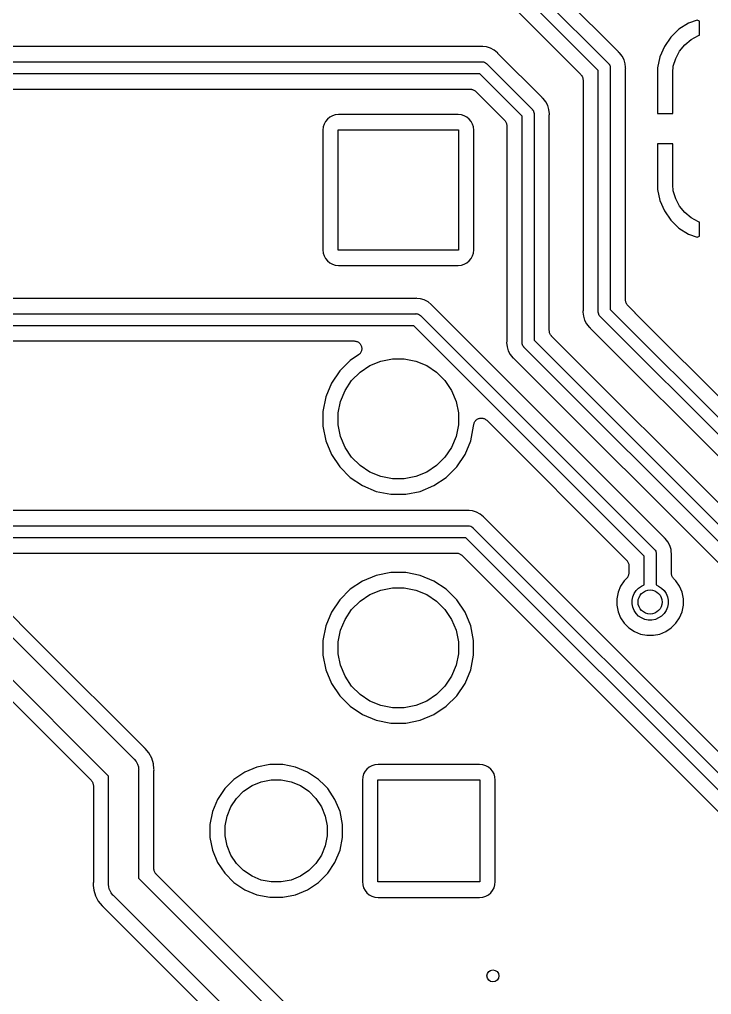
# Model space of a CAD drawing. Extents: x 49 to 143, y -158 to -38.
# Drawn here: x 118.92 to 130.44, y -69.65 to -53.42 of the extents above; entities that cross this region are included whole.
import ezdxf

# ---------------------------------------------------------------- set-up
doc = ezdxf.new("R2010")
doc.units = 0
doc.layers.add('BLACK', color=7, linetype='CONTINUOUS')

msp = doc.modelspace()

# ---------------------------------------------------------------- linework, layer by layer
at = {"layer": 'BLACK', "linetype": 'CONTINUOUS'}
for p, q in [((124.153, -49.5898), (128.718, -54.1548)), ((128.551, -54.2704), (124.038, -49.757)), ((123.97, -50.0482), (128.26, -54.3384)), ((128.885, -53.962), (125.988, -51.065)), ((130.05, -53.4855), (129.894, -53.586)), ((130.194, -53.4348), (130.05, -53.4855)), ((130.235, -53.4502), (130.194, -53.4348)), ((130.235, -53.6856), (130.235, -53.4502)), ((129.894, -53.586), (129.758, -53.7166)), ((130.098, -53.7552), (130.22, -53.6902)), ((130.22, -53.6902), (130.235, -53.6856)), ((126.595, -53.875), (115.896, -53.875)), ((126.601, -53.8745), (126.595, -53.875)), ((126.606, -53.8745), (126.601, -53.8745)), ((126.608, -53.8744), (126.606, -53.8745)), ((126.619, -53.8733), (126.608, -53.8744)), ((126.63, -53.8744), (126.619, -53.8733)), ((126.688, -53.8801), (126.63, -53.8744)), ((126.63, -53.8744), (126.63, -53.8744)), ((129.65, -53.8712), (129.575, -54.0439)), ((129.758, -53.7166), (129.65, -53.8712)), ((129.904, -53.9492), (129.992, -53.8426)), ((129.992, -53.8426), (130.098, -53.7552)), ((126.755, -53.9004), (126.688, -53.8801)), ((126.817, -53.9332), (126.755, -53.9004)), ((126.871, -53.9775), (126.817, -53.9332)), ((126.878, -53.9862), (126.871, -53.9775)), ((126.881, -53.9899), (126.878, -53.9862)), ((126.885, -53.9941), (126.881, -53.9899)), ((126.886, -53.9954), (126.885, -53.9941)), ((127.615, -54.724), (126.886, -53.9954)), ((128.889, -53.9654), (128.885, -53.962)), ((128.892, -53.9692), (128.889, -53.9654)), ((128.894, -53.9703), (128.892, -53.9692)), ((128.903, -53.9775), (128.894, -53.9703)), ((128.947, -54.0314), (128.903, -53.9775)), ((128.98, -54.0929), (128.947, -54.0314)), ((129.839, -54.0708), (129.904, -53.9492)), ((115.738, -54.129), (126.614, -54.129)), ((126.614, -54.129), (126.619, -54.1285)), ((126.619, -54.1285), (126.624, -54.129)), ((126.624, -54.129), (126.624, -54.129)), ((126.624, -54.129), (126.639, -54.1304)), ((126.639, -54.1304), (126.657, -54.1362)), ((126.657, -54.1362), (126.675, -54.1455)), ((126.675, -54.1455), (126.69, -54.1579)), ((126.69, -54.1579), (126.693, -54.1618)), ((126.693, -54.1618), (127.448, -54.9168)), ((128.718, -54.1548), (128.722, -54.1579)), ((128.722, -54.1579), (128.725, -54.1618)), ((128.725, -54.1618), (128.725, -54.1618)), ((128.725, -54.1618), (128.727, -54.1645)), ((128.727, -54.1645), (128.735, -54.1732)), ((128.735, -54.1732), (128.744, -54.1905)), ((128.744, -54.1905), (128.747, -54.1996)), ((128.747, -54.1996), (128.75, -54.2094)), ((129, -54.1596), (128.98, -54.0929)), ((129.006, -54.2177), (129, -54.1596)), ((129.575, -54.0439), (129.535, -54.2267)), ((129.799, -54.2028), (129.839, -54.0708)), ((126.578, -54.329), (115.702, -54.329)), ((127.281, -55.0324), (126.578, -54.329)), ((128.26, -54.3384), (128.26, -54.3387)), ((128.26, -54.3387), (128.26, -54.3387)), ((128.26, -54.3387), (128.26, -54.3388)), ((128.26, -54.3388), (128.261, -54.3397)), ((128.261, -54.3397), (128.268, -54.3489)), ((128.268, -54.3489), (128.276, -54.358)), ((128.276, -54.358), (128.276, -54.3585)), ((128.276, -54.3585), (128.277, -54.3591)), ((128.277, -54.3591), (128.282, -54.3695)), ((128.551, -58.2881), (128.551, -54.2704)), ((128.75, -54.2094), (128.75, -54.2094)), ((128.75, -54.2094), (128.751, -54.2241)), ((128.751, -54.2241), (128.751, -54.2241)), ((128.751, -54.2241), (128.751, -54.229)), ((128.751, -54.229), (128.751, -54.2339)), ((128.751, -54.2339), (128.751, -58.2516)), ((129.005, -54.2508), (129.006, -54.2455)), ((129.005, -54.2526), (129.005, -54.2508)), ((129.005, -58.0938), (129.005, -54.2526)), ((129.006, -54.2178), (129.006, -54.2177)), ((129.006, -54.2254), (129.006, -54.2178)), ((129.007, -54.229), (129.006, -54.2254)), ((129.006, -54.2254), (129.006, -54.2254)), ((129.006, -54.2402), (129.007, -54.229)), ((129.006, -54.2455), (129.006, -54.2402)), ((129.535, -54.2267), (129.535, -54.986)), ((129.789, -54.3056), (129.799, -54.2028)), ((129.789, -54.986), (129.789, -54.3056)), ((128.282, -54.3695), (128.287, -54.3798)), ((128.287, -54.3798), (128.288, -54.3805)), ((128.288, -54.3805), (128.288, -54.3811)), ((128.288, -54.3811), (128.291, -54.3924)), ((128.291, -54.3924), (128.295, -54.4036)), ((128.295, -54.4036), (128.295, -54.4042)), ((128.295, -54.4042), (128.295, -54.4049)), ((128.295, -54.4049), (128.296, -54.4166)), ((128.296, -54.4166), (128.297, -54.4282)), ((128.297, -54.4282), (128.297, -58.2694)), ((115.721, -54.583), (126.42, -54.583)), ((126.42, -54.583), (126.42, -54.583)), ((126.42, -54.583), (126.42, -54.583)), ((126.42, -54.583), (126.42, -54.583)), ((126.42, -54.583), (126.422, -54.583)), ((126.422, -54.583), (126.433, -54.5843)), ((126.433, -54.5843), (126.445, -54.5855)), ((126.445, -54.5855), (126.446, -54.5857)), ((126.446, -54.5857), (126.446, -54.5858)), ((126.446, -54.5858), (126.457, -54.5893)), ((126.457, -54.5893), (126.469, -54.5928)), ((126.469, -54.5928), (126.469, -54.5931)), ((126.469, -54.5931), (126.47, -54.5933)), ((126.47, -54.5933), (126.48, -54.5989)), ((126.48, -54.5989), (126.49, -54.6045)), ((126.49, -54.6045), (126.491, -54.6049)), ((126.491, -54.6049), (126.492, -54.6052)), ((126.492, -54.6052), (126.501, -54.6128)), ((126.501, -54.6128), (126.51, -54.6202)), ((126.51, -54.6202), (126.99, -55.1004)), ((127.619, -54.7274), (127.615, -54.724)), ((127.622, -54.7312), (127.619, -54.7274)), ((127.624, -54.7323), (127.622, -54.7312)), ((127.633, -54.7395), (127.624, -54.7323)), ((127.677, -54.7934), (127.633, -54.7395)), ((127.71, -54.8549), (127.677, -54.7934)), ((124.172, -55.0107), (124.124, -55.0252)), ((124.228, -55.0052), (124.172, -55.0107)), ((126.216, -55.0052), (124.228, -55.0052)), ((126.272, -55.0107), (126.216, -55.0052)), ((126.32, -55.0252), (126.272, -55.0107)), ((127.448, -54.9168), (127.452, -54.9199)), ((127.452, -54.9199), (127.465, -54.9352)), ((127.465, -54.9352), (127.472, -54.9492)), ((127.472, -54.9492), (127.474, -54.9525)), ((127.474, -54.9525), (127.479, -54.9711)), ((127.479, -54.9711), (127.48, -54.9714)), ((127.48, -54.9714), (127.481, -54.9861)), ((127.481, -54.9861), (127.481, -54.9861)), ((127.481, -54.9861), (127.481, -54.991)), ((127.481, -54.991), (127.481, -54.9959)), ((127.481, -54.9959), (127.481, -58.7596)), ((127.73, -54.9216), (127.71, -54.8549)), ((127.737, -54.991), (127.73, -54.9216)), ((127.735, -55.0129), (127.736, -55.0075)), ((127.735, -55.0146), (127.735, -55.0129)), ((127.736, -55.0022), (127.737, -54.991)), ((127.736, -55.0075), (127.736, -55.0022)), ((129.535, -54.986), (129.789, -54.986)), ((123.986, -55.1633), (123.972, -55.2112)), ((124.01, -55.1192), (123.986, -55.1633)), ((124.042, -55.0805), (124.01, -55.1192)), ((124.08, -55.0488), (124.042, -55.0805)), ((124.124, -55.0252), (124.08, -55.0488)), ((126.364, -55.0488), (126.32, -55.0252)), ((126.402, -55.0805), (126.364, -55.0488)), ((126.434, -55.1192), (126.402, -55.0805)), ((126.458, -55.1633), (126.434, -55.1192)), ((126.472, -55.2112), (126.458, -55.1633)), ((126.99, -55.1004), (126.99, -55.1007)), ((126.99, -55.1007), (126.99, -55.1007)), ((126.99, -55.1007), (126.99, -55.1008)), ((126.99, -55.1008), (126.991, -55.1017)), ((126.991, -55.1017), (126.998, -55.1109)), ((126.998, -55.1109), (127.006, -55.12)), ((127.006, -55.12), (127.006, -55.1205)), ((127.006, -55.1205), (127.007, -55.1211)), ((127.007, -55.1211), (127.012, -55.1315)), ((127.012, -55.1315), (127.017, -55.1418)), ((127.017, -55.1418), (127.018, -55.1425)), ((127.018, -55.1425), (127.018, -55.1431)), ((127.018, -55.1431), (127.021, -55.1544)), ((127.021, -55.1544), (127.025, -55.1656)), ((127.025, -55.1656), (127.025, -55.1662)), ((127.025, -55.1662), (127.025, -55.1669)), ((127.025, -55.1669), (127.026, -55.1786)), ((127.281, -58.7961), (127.281, -55.0324)), ((127.735, -58.6018), (127.735, -55.0146)), ((123.972, -55.2112), (123.966, -55.2672)), ((123.966, -55.2672), (123.966, -57.2548)), ((124.222, -57.261), (124.222, -55.261)), ((124.222, -55.261), (126.222, -55.261)), ((126.222, -55.261), (126.222, -57.261)), ((126.478, -55.2672), (126.472, -55.2112)), ((126.478, -57.2548), (126.478, -55.2672)), ((127.026, -55.1786), (127.027, -55.1902)), ((127.027, -55.1902), (127.027, -58.7774)), ((129.535, -55.494), (129.535, -56.2533)), ((129.789, -55.494), (129.535, -55.494)), ((129.789, -56.1744), (129.789, -55.494)), ((129.535, -56.2533), (129.575, -56.4361)), ((129.799, -56.2772), (129.789, -56.1744)), ((129.839, -56.4092), (129.799, -56.2772)), ((129.575, -56.4361), (129.65, -56.6088)), ((129.904, -56.5308), (129.839, -56.4092)), ((129.65, -56.6088), (129.758, -56.7634)), ((129.992, -56.6374), (129.904, -56.5308)), ((129.758, -56.7634), (129.894, -56.894)), ((130.098, -56.7248), (129.992, -56.6374)), ((130.22, -56.7898), (130.098, -56.7248)), ((130.235, -56.7944), (130.22, -56.7898)), ((130.235, -57.0298), (130.235, -56.7944)), ((129.894, -56.894), (130.05, -56.9945)), ((130.05, -56.9945), (130.194, -57.0452)), ((130.194, -57.0452), (130.235, -57.0298)), ((123.966, -57.2548), (123.972, -57.3108)), ((126.222, -57.261), (124.222, -57.261)), ((126.472, -57.3108), (126.478, -57.2548)), ((123.972, -57.3108), (123.986, -57.3587)), ((123.986, -57.3587), (124.01, -57.4028)), ((124.01, -57.4028), (124.042, -57.4415)), ((124.042, -57.4415), (124.08, -57.4732)), ((126.364, -57.4732), (126.402, -57.4415)), ((126.402, -57.4415), (126.434, -57.4028)), ((126.434, -57.4028), (126.458, -57.3587)), ((126.458, -57.3587), (126.472, -57.3108)), ((124.08, -57.4732), (124.124, -57.4968)), ((124.124, -57.4968), (124.172, -57.5113)), ((124.172, -57.5113), (124.228, -57.5168)), ((124.228, -57.5168), (126.216, -57.5168)), ((126.216, -57.5168), (126.272, -57.5113)), ((126.272, -57.5113), (126.32, -57.4968)), ((126.32, -57.4968), (126.364, -57.4732)), ((125.496, -58.066), (117.293, -58.066)), ((125.501, -58.0655), (125.496, -58.066)), ((125.506, -58.0655), (125.501, -58.0655)), ((125.508, -58.0654), (125.506, -58.0655)), ((125.519, -58.0643), (125.508, -58.0654)), ((125.53, -58.0654), (125.519, -58.0643)), ((125.589, -58.0711), (125.53, -58.0654)), ((125.53, -58.0654), (125.53, -58.0654)), ((125.655, -58.0914), (125.589, -58.0711)), ((125.717, -58.1242), (125.655, -58.0914)), ((129.006, -58.1054), (129.005, -58.0938)), ((125.771, -58.1685), (125.717, -58.1242)), ((125.778, -58.1772), (125.771, -58.1685)), ((125.782, -58.1809), (125.778, -58.1772)), ((125.785, -58.1851), (125.782, -58.1809)), ((125.786, -58.1864), (125.785, -58.1851)), ((129.647, -62.0467), (125.786, -58.1864)), ((128.751, -58.2516), (136.407, -65.9078)), ((129.007, -58.1171), (129.006, -58.1054)), ((129.007, -58.1178), (129.007, -58.1171)), ((129.007, -58.1184), (129.007, -58.1178)), ((129.011, -58.1296), (129.007, -58.1184)), ((129.014, -58.1409), (129.011, -58.1296)), ((129.014, -58.1415), (129.014, -58.1409)), ((129.015, -58.1422), (129.014, -58.1415)), ((129.02, -58.1525), (129.015, -58.1422)), ((129.025, -58.1629), (129.02, -58.1525)), ((129.026, -58.1635), (129.025, -58.1629)), ((129.026, -58.164), (129.026, -58.1635)), ((129.034, -58.1731), (129.026, -58.164)), ((129.041, -58.1823), (129.034, -58.1731)), ((129.042, -58.1832), (129.041, -58.1823)), ((129.042, -58.1833), (129.042, -58.1832)), ((129.042, -58.1836), (129.042, -58.1833)), ((129.042, -58.1833), (129.042, -58.1833)), ((129.167, -58.3085), (129.042, -58.1836)), ((117.135, -58.32), (125.514, -58.32)), ((125.514, -58.32), (125.519, -58.3195)), ((125.519, -58.3195), (125.524, -58.32)), ((125.524, -58.32), (125.524, -58.32)), ((125.524, -58.32), (125.539, -58.3214)), ((125.539, -58.3214), (125.558, -58.3272)), ((125.558, -58.3272), (125.575, -58.3365)), ((125.575, -58.3365), (125.59, -58.3489)), ((125.59, -58.3489), (125.593, -58.3528)), ((125.593, -58.3528), (129.48, -62.2396)), ((128.296, -58.2818), (128.295, -58.293)), ((128.295, -58.293), (128.302, -58.3624)), ((128.297, -58.2711), (128.296, -58.2765)), ((128.296, -58.2765), (128.296, -58.2818)), ((128.297, -58.2694), (128.297, -58.2711)), ((128.302, -58.3624), (128.322, -58.4285)), ((128.551, -58.293), (128.551, -58.2881)), ((128.552, -58.3126), (128.551, -58.293)), ((128.557, -58.3276), (128.552, -58.3126)), ((128.558, -58.3315), (128.557, -58.3276)), ((128.567, -58.3488), (128.558, -58.3315)), ((128.58, -58.3641), (128.567, -58.3488)), ((128.584, -58.3672), (128.58, -58.3641)), ((136.24, -66.0234), (128.584, -58.3672)), ((129.167, -58.3086), (129.167, -58.3085)), ((136.574, -65.715), (129.167, -58.3086)), ((125.478, -58.52), (117.099, -58.52)), ((129.313, -62.3552), (125.478, -58.52)), ((128.322, -58.4285), (128.322, -58.4285)), ((128.322, -58.4285), (128.322, -58.4291)), ((128.322, -58.4291), (128.355, -58.4906)), ((128.355, -58.4906), (128.399, -58.5445)), ((128.399, -58.5445), (128.408, -58.5517)), ((128.408, -58.5517), (128.41, -58.5528)), ((128.41, -58.5528), (128.413, -58.5566)), ((128.413, -58.5566), (128.417, -58.56)), ((128.417, -58.56), (135.949, -66.0915)), ((127.736, -58.6134), (127.735, -58.6018)), ((127.737, -58.6251), (127.736, -58.6134)), ((127.737, -58.6258), (127.737, -58.6251)), ((127.737, -58.6264), (127.737, -58.6258)), ((127.741, -58.6376), (127.737, -58.6264)), ((127.744, -58.6489), (127.741, -58.6376)), ((127.744, -58.6495), (127.744, -58.6489)), ((127.745, -58.6502), (127.744, -58.6495)), ((127.75, -58.6605), (127.745, -58.6502)), ((127.755, -58.6709), (127.75, -58.6605)), ((127.756, -58.6715), (127.755, -58.6709)), ((127.756, -58.672), (127.756, -58.6715)), ((127.764, -58.6811), (127.756, -58.672)), ((127.771, -58.6903), (127.764, -58.6811)), ((127.772, -58.6912), (127.771, -58.6903)), ((127.772, -58.6913), (127.772, -58.6912)), ((127.772, -58.6916), (127.772, -58.6913)), ((127.772, -58.6913), (127.772, -58.6913)), ((134.092, -65.011), (127.772, -58.6916)), ((117.118, -58.774), (124.487, -58.774)), ((124.487, -58.774), (124.489, -58.774)), ((124.489, -58.774), (124.489, -58.774)), ((124.489, -58.774), (124.489, -58.774)), ((124.489, -58.774), (124.489, -58.774)), ((124.489, -58.774), (124.501, -58.7754)), ((124.501, -58.7754), (124.513, -58.7767)), ((124.513, -58.7767), (124.514, -58.7768)), ((124.514, -58.7768), (124.514, -58.7768)), ((124.514, -58.7768), (124.525, -58.7805)), ((124.525, -58.7805), (124.537, -58.7841)), ((124.537, -58.7841), (124.537, -58.7842)), ((124.537, -58.7842), (124.537, -58.7843)), ((124.537, -58.7843), (124.548, -58.7901)), ((124.548, -58.7901), (124.559, -58.796)), ((124.559, -58.796), (124.559, -58.7961)), ((124.559, -58.7961), (124.559, -58.7962)), ((124.559, -58.7962), (124.568, -58.804)), ((124.568, -58.804), (124.578, -58.8119)), ((124.578, -58.8119), (124.578, -58.812)), ((124.578, -58.812), (124.578, -58.8121)), ((124.578, -58.8121), (124.586, -58.8217)), ((124.586, -58.8217), (124.593, -58.8312)), ((124.593, -58.8312), (124.593, -58.8313)), ((124.593, -58.8313), (124.594, -58.8315)), ((124.594, -58.8315), (124.599, -58.8421)), ((124.599, -58.8421), (124.605, -58.8531)), ((124.605, -58.8531), (124.605, -58.8533)), ((124.605, -58.8533), (124.605, -58.8534)), ((124.605, -58.8534), (124.608, -58.8648)), ((124.608, -58.8648), (124.612, -58.8769)), ((124.612, -58.8769), (124.612, -58.877)), ((124.612, -58.877), (124.612, -58.8772)), ((124.612, -58.8772), (124.613, -58.8892)), ((124.613, -58.8892), (124.614, -58.9016)), ((124.614, -58.9019), (124.613, -58.9139)), ((124.614, -58.9016), (124.614, -58.9017)), ((124.614, -58.9017), (124.614, -58.9019)), ((127.026, -58.7898), (127.025, -58.801)), ((127.025, -58.801), (127.032, -58.8704)), ((127.027, -58.7791), (127.026, -58.7845)), ((127.026, -58.7845), (127.026, -58.7898)), ((127.027, -58.7774), (127.027, -58.7791)), ((127.032, -58.8704), (127.052, -58.9371)), ((127.281, -58.801), (127.281, -58.7961)), ((127.282, -58.8206), (127.281, -58.801)), ((127.287, -58.837), (127.282, -58.8206)), ((127.288, -58.8395), (127.287, -58.837)), ((127.297, -58.8568), (127.288, -58.8395)), ((127.31, -58.8721), (127.297, -58.8568)), ((127.314, -58.8752), (127.31, -58.8721)), ((133.758, -65.3194), (127.314, -58.8752)), ((127.481, -58.7596), (133.925, -65.2038)), ((124.558, -59.0066), (124.423, -59.097)), ((124.567, -58.9989), (124.558, -59.0066)), ((124.577, -58.9911), (124.567, -58.9989)), ((124.585, -58.9814), (124.577, -58.9909)), ((124.577, -58.9909), (124.577, -58.991)), ((124.577, -58.991), (124.577, -58.9911)), ((124.593, -58.972), (124.585, -58.9814)), ((124.598, -58.9611), (124.593, -58.9717)), ((124.593, -58.9717), (124.593, -58.9719)), ((124.593, -58.9719), (124.593, -58.972)), ((124.604, -58.9502), (124.598, -58.9611)), ((124.608, -58.9382), (124.604, -58.9499)), ((124.604, -58.9499), (124.604, -58.9501)), ((124.604, -58.9501), (124.604, -58.9502)), ((124.612, -58.9265), (124.608, -58.9382)), ((124.613, -58.9139), (124.612, -58.9262)), ((124.612, -58.9262), (124.612, -58.9264)), ((124.612, -58.9264), (124.612, -58.9265)), ((124.93, -59.1094), (125.124, -59.071)), ((125.124, -59.071), (125.32, -59.071)), ((125.32, -59.071), (125.514, -59.1094)), ((127.052, -58.9371), (127.085, -58.9986)), ((127.085, -58.9986), (127.129, -59.0525)), ((127.129, -59.0525), (127.138, -59.0597)), ((127.138, -59.0597), (127.14, -59.0608)), ((127.14, -59.0608), (127.143, -59.0646)), ((127.143, -59.0646), (127.147, -59.068)), ((127.147, -59.068), (133.467, -65.3874)), ((124.423, -59.097), (124.248, -59.2716)), ((124.585, -59.2942), (124.748, -59.1848)), ((124.748, -59.1848), (124.93, -59.1094)), ((125.514, -59.1094), (125.696, -59.1848)), ((125.696, -59.1848), (125.859, -59.2942)), ((124.248, -59.2716), (124.111, -59.477)), ((124.445, -59.4335), (124.585, -59.2942)), ((125.859, -59.2942), (125.999, -59.4335)), ((124.111, -59.477), (124.016, -59.7052)), ((124.336, -59.5973), (124.445, -59.4335)), ((125.999, -59.4335), (126.108, -59.5973)), ((124.016, -59.7052), (123.968, -59.9475)), ((124.26, -59.7793), (124.336, -59.5973)), ((126.108, -59.5973), (126.184, -59.7793)), ((124.222, -59.9725), (124.26, -59.7793)), ((126.184, -59.7793), (126.222, -59.9725)), ((123.968, -59.9475), (123.968, -60.1945)), ((124.222, -60.1695), (124.222, -59.9725)), ((126.222, -59.9725), (126.222, -60.1695)), ((123.968, -60.1945), (124.016, -60.4368)), ((124.26, -60.3627), (124.222, -60.1695)), ((126.222, -60.1695), (126.184, -60.3627)), ((126.428, -60.4368), (126.476, -60.1945)), ((126.476, -60.1822), (126.477, -60.17)), ((126.476, -60.1826), (126.476, -60.1822)), ((126.476, -60.1827), (126.476, -60.1826)), ((126.476, -60.1826), (126.476, -60.1826)), ((126.476, -60.184), (126.476, -60.1827)), ((126.476, -60.1945), (126.476, -60.184)), ((126.477, -60.17), (126.479, -60.158)), ((126.479, -60.1576), (126.482, -60.1459)), ((126.479, -60.1578), (126.479, -60.1576)), ((126.479, -60.158), (126.479, -60.1578)), ((126.482, -60.1459), (126.486, -60.1343)), ((126.486, -60.1339), (126.492, -60.1233)), ((126.486, -60.1342), (126.486, -60.1339)), ((126.486, -60.1343), (126.486, -60.1342)), ((126.492, -60.1233), (126.498, -60.1126)), ((126.498, -60.1122), (126.506, -60.103)), ((126.498, -60.1124), (126.498, -60.1122)), ((126.498, -60.1126), (126.498, -60.1124)), ((126.506, -60.103), (126.514, -60.0935)), ((126.514, -60.0932), (126.524, -60.0856)), ((126.514, -60.0934), (126.514, -60.0932)), ((126.514, -60.0935), (126.514, -60.0934)), ((126.524, -60.0856), (126.533, -60.0779)), ((126.533, -60.0777), (126.544, -60.0721)), ((126.533, -60.0778), (126.533, -60.0777)), ((126.533, -60.0779), (126.533, -60.0778)), ((126.544, -60.0721), (126.555, -60.0664)), ((126.555, -60.0662), (126.567, -60.0628)), ((126.555, -60.0663), (126.555, -60.0662)), ((126.555, -60.0664), (126.555, -60.0663)), ((126.567, -60.0628), (126.579, -60.0593)), ((126.579, -60.0592), (126.591, -60.0581)), ((126.579, -60.0593), (126.579, -60.0592)), ((126.579, -60.0593), (126.579, -60.0593)), ((126.591, -60.0581), (126.603, -60.057)), ((126.603, -60.057), (126.604, -60.057)), ((126.604, -60.057), (126.604, -60.057)), ((126.604, -60.057), (126.616, -60.0582)), ((126.616, -60.0582), (126.628, -60.0595)), ((126.628, -60.0595), (126.628, -60.0595)), ((126.628, -60.0595), (126.629, -60.0596)), ((126.629, -60.0596), (126.64, -60.0632)), ((126.64, -60.0632), (126.652, -60.0667)), ((126.652, -60.0667), (126.652, -60.0668)), ((126.652, -60.0668), (126.652, -60.0669)), ((126.652, -60.0669), (126.663, -60.0728)), ((126.663, -60.0728), (126.674, -60.0784)), ((126.674, -60.0784), (126.674, -60.0786)), ((126.674, -60.0786), (126.674, -60.0787)), ((126.674, -60.0787), (126.683, -60.0864)), ((126.683, -60.0864), (126.693, -60.0942)), ((126.693, -60.0942), (129.022, -62.4232)), ((124.336, -60.5447), (124.26, -60.3627)), ((126.184, -60.3627), (126.108, -60.5447)), ((124.016, -60.4368), (124.111, -60.665)), ((126.333, -60.665), (126.428, -60.4368)), ((124.111, -60.665), (124.248, -60.8704)), ((124.445, -60.7085), (124.336, -60.5447)), ((126.108, -60.5447), (125.999, -60.7085)), ((126.196, -60.8704), (126.333, -60.665)), ((124.585, -60.8478), (124.445, -60.7085)), ((124.748, -60.9572), (124.585, -60.8478)), ((125.859, -60.8478), (125.696, -60.9572)), ((125.999, -60.7085), (125.859, -60.8478)), ((124.248, -60.8704), (124.423, -61.045)), ((124.93, -61.0326), (124.748, -60.9572)), ((125.696, -60.9572), (125.514, -61.0326)), ((126.021, -61.045), (126.196, -60.8704)), ((124.423, -61.045), (124.628, -61.1823)), ((125.124, -61.071), (124.93, -61.0326)), ((125.32, -61.071), (125.124, -61.071)), ((125.514, -61.0326), (125.32, -61.071)), ((125.816, -61.1823), (126.021, -61.045)), ((124.628, -61.1823), (124.856, -61.2768)), ((124.856, -61.2768), (125.098, -61.325)), ((125.098, -61.325), (125.346, -61.325)), ((125.346, -61.325), (125.588, -61.2768)), ((125.588, -61.2768), (125.816, -61.1823)), ((126.365, -61.5966), (116.633, -61.5966)), ((126.371, -61.5961), (126.365, -61.5966)), ((126.376, -61.5961), (126.371, -61.5961)), ((126.378, -61.596), (126.376, -61.5961)), ((126.389, -61.5949), (126.378, -61.596)), ((126.4, -61.596), (126.389, -61.5949)), ((126.458, -61.6017), (126.4, -61.596)), ((126.4, -61.596), (126.4, -61.596)), ((126.525, -61.622), (126.458, -61.6017)), ((126.586, -61.6548), (126.525, -61.622)), ((126.64, -61.6991), (126.586, -61.6548)), ((126.648, -61.7078), (126.64, -61.6991)), ((126.651, -61.7115), (126.648, -61.7078)), ((126.655, -61.7157), (126.651, -61.7115)), ((126.656, -61.717), (126.655, -61.7157)), ((131.43, -66.4915), (126.656, -61.717)), ((116.475, -61.8506), (126.384, -61.8506)), ((126.384, -61.8506), (126.389, -61.8501)), ((126.389, -61.8501), (126.394, -61.8506)), ((126.394, -61.8506), (126.394, -61.8506)), ((126.394, -61.8506), (126.408, -61.852)), ((126.408, -61.852), (126.427, -61.8578)), ((126.427, -61.8578), (126.445, -61.8671)), ((126.445, -61.8671), (126.46, -61.8795)), ((126.46, -61.8795), (126.463, -61.8834)), ((126.463, -61.8834), (131.264, -66.6844)), ((126.347, -62.0506), (116.438, -62.0506)), ((131.097, -66.8), (126.347, -62.0506)), ((129.651, -62.0501), (129.647, -62.0467)), ((129.654, -62.054), (129.651, -62.0501)), ((129.656, -62.0551), (129.654, -62.054)), ((129.665, -62.0622), (129.656, -62.0551)), ((129.709, -62.1161), (129.665, -62.0622)), ((129.742, -62.1776), (129.709, -62.1161)), ((116.457, -62.3046), (126.19, -62.3046)), ((126.19, -62.3046), (126.19, -62.3046)), ((126.19, -62.3046), (126.19, -62.3046)), ((126.19, -62.3046), (126.19, -62.3046)), ((126.19, -62.3046), (126.191, -62.3046)), ((126.191, -62.3046), (126.203, -62.3059)), ((126.203, -62.3059), (126.215, -62.3071)), ((126.215, -62.3071), (126.215, -62.3073)), ((126.215, -62.3073), (126.216, -62.3074)), ((126.216, -62.3074), (126.227, -62.3109)), ((126.227, -62.3109), (126.238, -62.3144)), ((126.238, -62.3144), (126.239, -62.3147)), ((126.239, -62.3147), (126.24, -62.3149)), ((126.24, -62.3149), (126.25, -62.3205)), ((129.48, -62.2396), (129.484, -62.2427)), ((129.484, -62.2427), (129.497, -62.2579)), ((129.497, -62.2579), (129.506, -62.2753)), ((129.506, -62.2753), (129.509, -62.285)), ((129.509, -62.285), (129.512, -62.2941)), ((129.512, -62.2941), (129.512, -62.2941)), ((129.512, -62.2941), (129.513, -62.3088)), ((129.513, -62.3088), (129.513, -62.3088)), ((129.513, -62.3088), (129.513, -62.3137)), ((129.513, -62.3137), (129.513, -62.3186)), ((129.762, -62.2443), (129.742, -62.1776)), ((129.766, -62.2865), (129.762, -62.2443)), ((129.769, -62.3137), (129.766, -62.2865)), ((129.766, -62.2865), (129.766, -62.2865)), ((129.768, -62.3249), (129.769, -62.3137)), ((126.25, -62.3205), (126.26, -62.3261)), ((126.26, -62.3261), (126.261, -62.3265)), ((126.261, -62.3265), (126.261, -62.3268)), ((126.261, -62.3268), (126.27, -62.3343)), ((126.27, -62.3343), (126.279, -62.3418)), ((126.279, -62.3418), (130.806, -66.868)), ((129.022, -62.4232), (129.022, -62.4235)), ((129.022, -62.4235), (129.022, -62.4235)), ((129.022, -62.4235), (129.022, -62.4235)), ((129.022, -62.4235), (129.023, -62.4244)), ((129.023, -62.4244), (129.03, -62.4336)), ((129.03, -62.4336), (129.038, -62.4427)), ((129.038, -62.4427), (129.038, -62.4433)), ((129.038, -62.4433), (129.039, -62.4438)), ((129.039, -62.4438), (129.044, -62.4542)), ((129.044, -62.4542), (129.049, -62.4646)), ((129.049, -62.4646), (129.05, -62.4652)), ((129.05, -62.4652), (129.05, -62.4658)), ((129.05, -62.4658), (129.053, -62.4771)), ((129.053, -62.4771), (129.057, -62.4883)), ((129.313, -62.8357), (129.313, -62.3552)), ((129.513, -62.3186), (129.513, -62.8357)), ((129.767, -62.3356), (129.768, -62.3303)), ((129.767, -62.3374), (129.767, -62.3356)), ((129.767, -62.6369), (129.767, -62.3374)), ((129.768, -62.3303), (129.768, -62.3249)), ((125.098, -62.627), (124.856, -62.6752)), ((125.346, -62.627), (125.098, -62.627)), ((125.588, -62.6752), (125.346, -62.627)), ((129.057, -62.4883), (129.057, -62.489)), ((129.057, -62.489), (129.057, -62.4896)), ((129.057, -62.4896), (129.058, -62.5013)), ((129.058, -62.5013), (129.059, -62.513)), ((129.059, -62.6387), (129.058, -62.6503)), ((129.059, -62.513), (129.059, -62.6369)), ((129.059, -62.6369), (129.059, -62.6373)), ((129.059, -62.6373), (129.059, -62.6374)), ((129.059, -62.6374), (129.059, -62.6374)), ((129.059, -62.6374), (129.059, -62.6387)), ((129.768, -62.6486), (129.767, -62.6369)), ((124.628, -62.7697), (124.423, -62.907)), ((124.856, -62.6752), (124.628, -62.7697)), ((125.816, -62.7697), (125.588, -62.6752)), ((126.021, -62.907), (125.816, -62.7697)), ((128.983, -62.7658), (128.922, -62.8566)), ((129.022, -62.7267), (128.983, -62.7658)), ((129.029, -62.7177), (129.022, -62.7267)), ((129.037, -62.7087), (129.029, -62.7177)), ((129.038, -62.7076), (129.037, -62.7081)), ((129.037, -62.7081), (129.037, -62.7087)), ((129.043, -62.6972), (129.038, -62.7076)), ((129.049, -62.687), (129.043, -62.6972)), ((129.053, -62.6745), (129.049, -62.6857)), ((129.049, -62.6857), (129.049, -62.6863)), ((129.049, -62.6863), (129.049, -62.687)), ((129.056, -62.6633), (129.053, -62.6745)), ((129.058, -62.6503), (129.056, -62.662)), ((129.056, -62.662), (129.056, -62.6627)), ((129.056, -62.6627), (129.056, -62.6633)), ((129.769, -62.6603), (129.768, -62.6486)), ((129.769, -62.6609), (129.769, -62.6603)), ((129.769, -62.6616), (129.769, -62.6609)), ((129.773, -62.6728), (129.769, -62.6616)), ((129.776, -62.6841), (129.773, -62.6728)), ((129.776, -62.6847), (129.776, -62.6841)), ((129.777, -62.6853), (129.776, -62.6847)), ((129.782, -62.6957), (129.777, -62.6853)), ((129.787, -62.7061), (129.782, -62.6957)), ((129.788, -62.7066), (129.787, -62.7061)), ((129.788, -62.7072), (129.788, -62.7066)), ((129.796, -62.7163), (129.788, -62.7072)), ((129.803, -62.7255), (129.796, -62.7163)), ((129.804, -62.7264), (129.803, -62.7255)), ((129.804, -62.7267), (129.804, -62.7264)), ((129.804, -62.7264), (129.804, -62.7264)), ((129.804, -62.7264), (129.804, -62.7264)), ((129.843, -62.7658), (129.804, -62.7267)), ((129.904, -62.8566), (129.843, -62.7658)), ((124.423, -62.907), (124.248, -63.0816)), ((124.748, -62.9948), (124.93, -62.9194)), ((124.93, -62.9194), (125.124, -62.881)), ((125.124, -62.881), (125.32, -62.881)), ((125.32, -62.881), (125.514, -62.9194)), ((125.514, -62.9194), (125.696, -62.9948)), ((126.196, -63.0816), (126.021, -62.907)), ((128.88, -62.9574), (128.859, -63.0644)), ((128.922, -62.8566), (128.88, -62.9574)), ((129.147, -62.9769), (129.18, -62.9278)), ((129.18, -62.9278), (129.222, -62.886)), ((129.222, -62.886), (129.271, -62.8531)), ((129.271, -62.8531), (129.313, -62.8357)), ((129.513, -62.8357), (129.555, -62.8531)), ((129.555, -62.8531), (129.604, -62.886)), ((129.604, -62.886), (129.646, -62.9278)), ((129.646, -62.9278), (129.679, -62.9769)), ((129.946, -62.9574), (129.904, -62.8566)), ((129.967, -63.0644), (129.946, -62.9574)), ((119.284, -63.8347), (118.488, -63.0385)), ((124.248, -63.0816), (124.111, -63.287)), ((124.445, -63.2435), (124.585, -63.1042)), ((124.585, -63.1042), (124.748, -62.9948)), ((125.696, -62.9948), (125.859, -63.1042)), ((125.859, -63.1042), (125.999, -63.2435)), ((126.333, -63.287), (126.196, -63.0816)), ((128.859, -63.0644), (128.859, -63.1736)), ((129.113, -63.0895), (129.125, -63.0315)), ((129.113, -63.1485), (129.113, -63.0895)), ((129.125, -63.0315), (129.147, -62.9769)), ((129.679, -62.9769), (129.701, -63.0315)), ((129.701, -63.0315), (129.713, -63.0895)), ((129.713, -63.0895), (129.713, -63.1485)), ((129.967, -63.1736), (129.967, -63.0644)), ((118.295, -63.2049), (120.818, -65.7275)), ((124.111, -63.287), (124.016, -63.5152)), ((124.336, -63.4073), (124.445, -63.2435)), ((125.999, -63.2435), (126.108, -63.4073)), ((126.428, -63.5152), (126.333, -63.287)), ((128.859, -63.1736), (128.88, -63.2806)), ((128.88, -63.2806), (128.922, -63.3814)), ((129.125, -63.2065), (129.113, -63.1485)), ((129.147, -63.2611), (129.125, -63.2065)), ((129.18, -63.3102), (129.147, -63.2611)), ((129.679, -63.2611), (129.646, -63.3102)), ((129.701, -63.2065), (129.679, -63.2611)), ((129.713, -63.1485), (129.701, -63.2065)), ((129.904, -63.3814), (129.946, -63.2806)), ((129.946, -63.2806), (129.967, -63.1736)), ((124.26, -63.5893), (124.336, -63.4073)), ((126.108, -63.4073), (126.184, -63.5893)), ((128.922, -63.3814), (128.983, -63.4722)), ((129.222, -63.352), (129.18, -63.3102)), ((129.271, -63.3849), (129.222, -63.352)), ((129.325, -63.4075), (129.271, -63.3849)), ((129.383, -63.419), (129.325, -63.4075)), ((129.443, -63.419), (129.383, -63.419)), ((129.501, -63.4075), (129.443, -63.419)), ((129.555, -63.3849), (129.501, -63.4075)), ((129.604, -63.352), (129.555, -63.3849)), ((129.646, -63.3102), (129.604, -63.352)), ((129.843, -63.4722), (129.904, -63.3814)), ((124.016, -63.5152), (123.968, -63.7575)), ((124.222, -63.7825), (124.26, -63.5893)), ((126.184, -63.5893), (126.222, -63.7825)), ((126.476, -63.7575), (126.428, -63.5152)), ((128.983, -63.4722), (129.06, -63.5493)), ((129.06, -63.5493), (129.151, -63.6099)), ((129.151, -63.6099), (129.251, -63.6517)), ((129.575, -63.6517), (129.675, -63.6099)), ((129.675, -63.6099), (129.766, -63.5493)), ((129.766, -63.5493), (129.843, -63.4722)), ((120.4, -66.0166), (118.006, -63.623)), ((123.968, -63.7575), (123.968, -64.0045)), ((126.476, -64.0045), (126.476, -63.7575)), ((129.251, -63.6517), (129.358, -63.673)), ((129.358, -63.673), (129.468, -63.673)), ((129.468, -63.673), (129.575, -63.6517)), ((117.938, -63.9142), (120.109, -66.0846)), ((119.285, -63.8348), (119.284, -63.8347)), ((120.984, -65.5347), (119.285, -63.8348)), ((124.222, -63.9795), (124.222, -63.7825)), ((126.222, -63.7825), (126.222, -63.9795)), ((123.968, -64.0045), (124.016, -64.2468)), ((124.26, -64.1727), (124.222, -63.9795)), ((126.222, -63.9795), (126.184, -64.1727)), ((126.428, -64.2468), (126.476, -64.0045)), ((124.016, -64.2468), (124.111, -64.475)), ((124.336, -64.3547), (124.26, -64.1727)), ((126.184, -64.1727), (126.108, -64.3547)), ((126.333, -64.475), (126.428, -64.2468)), ((124.445, -64.5185), (124.336, -64.3547)), ((126.108, -64.3547), (125.999, -64.5185)), ((124.111, -64.475), (124.248, -64.6804)), ((124.585, -64.6578), (124.445, -64.5185)), ((125.999, -64.5185), (125.859, -64.6578)), ((126.196, -64.6804), (126.333, -64.475)), ((124.248, -64.6804), (124.423, -64.855)), ((124.748, -64.7672), (124.585, -64.6578)), ((125.859, -64.6578), (125.696, -64.7672)), ((126.021, -64.855), (126.196, -64.6804)), ((124.423, -64.855), (124.628, -64.9923)), ((124.93, -64.8426), (124.748, -64.7672)), ((125.124, -64.881), (124.93, -64.8426)), ((125.32, -64.881), (125.124, -64.881)), ((125.514, -64.8426), (125.32, -64.881)), ((125.696, -64.7672), (125.514, -64.8426)), ((125.816, -64.9923), (126.021, -64.855)), ((124.628, -64.9923), (124.856, -65.0868)), ((125.588, -65.0868), (125.816, -64.9923)), ((124.856, -65.0868), (125.098, -65.135)), ((125.098, -65.135), (125.346, -65.135)), ((125.346, -65.135), (125.588, -65.0868)), ((120.989, -65.5381), (120.984, -65.5347)), ((120.992, -65.5419), (120.989, -65.5381)), ((120.994, -65.5431), (120.992, -65.5419)), ((121.008, -65.5549), (120.994, -65.5431)), ((121.071, -65.6316), (121.008, -65.5549)), ((121.118, -65.7192), (121.071, -65.6316)), ((121.147, -65.8142), (121.118, -65.7192)), ((120.818, -65.7275), (120.828, -65.7354)), ((120.828, -65.7354), (120.859, -65.7734)), ((120.859, -65.7734), (120.882, -65.8169)), ((120.882, -65.8169), (120.896, -65.864)), ((120.896, -65.864), (120.9, -65.9002)), ((121.155, -65.8943), (121.147, -65.8142)), ((122.868, -65.8674), (122.667, -65.9506)), ((123.081, -65.825), (122.868, -65.8674)), ((123.299, -65.825), (123.081, -65.825)), ((123.512, -65.8674), (123.299, -65.825)), ((123.713, -65.9506), (123.512, -65.8674)), ((124.738, -65.8668), (124.7, -65.8985)), ((124.782, -65.8432), (124.738, -65.8668)), ((124.83, -65.8287), (124.782, -65.8432)), ((124.886, -65.8232), (124.83, -65.8287)), ((126.574, -65.8232), (124.886, -65.8232)), ((126.63, -65.8287), (126.574, -65.8232)), ((126.678, -65.8432), (126.63, -65.8287)), ((126.722, -65.8668), (126.678, -65.8432)), ((126.76, -65.8985), (126.722, -65.8668)), ((120.4, -67.8057), (120.4, -66.0166)), ((120.9, -65.9002), (120.901, -65.913)), ((120.901, -65.913), (120.9, -65.9253)), ((120.9, -65.9253), (120.9, -67.7144)), ((121.154, -65.9422), (121.155, -65.9369)), ((121.154, -65.944), (121.154, -65.9422)), ((121.154, -67.5566), (121.154, -65.944)), ((121.155, -65.8945), (121.155, -65.8943)), ((121.156, -65.913), (121.155, -65.8945)), ((121.155, -65.9315), (121.156, -65.913)), ((121.155, -65.9369), (121.155, -65.9315)), ((122.667, -65.9506), (122.486, -66.0715)), ((123.894, -66.0715), (123.713, -65.9506)), ((124.63, -66.0292), (124.624, -66.0852)), ((124.644, -65.9813), (124.63, -66.0292)), ((124.668, -65.9372), (124.644, -65.9813)), ((124.7, -65.8985), (124.668, -65.9372)), ((126.792, -65.9372), (126.76, -65.8985)), ((126.816, -65.9813), (126.792, -65.9372)), ((126.83, -66.0292), (126.816, -65.9813)), ((126.836, -66.0852), (126.83, -66.0292)), ((120.109, -66.0846), (120.109, -66.0849)), ((120.109, -66.0849), (120.109, -66.0849)), ((120.109, -66.0849), (120.109, -66.0849)), ((120.109, -66.0849), (120.11, -66.0858)), ((120.11, -66.0858), (120.117, -66.095)), ((120.117, -66.095), (120.125, -66.1041)), ((120.125, -66.1041), (120.125, -66.1047)), ((120.125, -66.1047), (120.126, -66.1052)), ((120.126, -66.1052), (120.131, -66.1156)), ((120.131, -66.1156), (120.136, -66.126)), ((120.136, -66.126), (120.137, -66.1266)), ((120.137, -66.1266), (120.137, -66.1272)), ((120.137, -66.1272), (120.14, -66.1385)), ((120.14, -66.1385), (120.144, -66.1497)), ((120.144, -66.1497), (120.144, -66.1504)), ((120.144, -66.1504), (120.144, -66.151)), ((120.144, -66.151), (120.145, -66.1627)), ((120.145, -66.1627), (120.146, -66.1744)), ((120.146, -66.1744), (120.146, -67.787)), ((122.486, -66.0715), (122.332, -66.2252)), ((122.648, -66.2688), (122.787, -66.1757)), ((122.787, -66.1757), (122.942, -66.1117)), ((122.942, -66.1117), (123.106, -66.079)), ((123.106, -66.079), (123.274, -66.079)), ((123.274, -66.079), (123.438, -66.1117)), ((123.438, -66.1117), (123.593, -66.1757)), ((123.593, -66.1757), (123.732, -66.2688)), ((123.991, -66.1687), (123.894, -66.0715)), ((123.991, -66.1688), (123.991, -66.1687)), ((124.048, -66.2252), (123.991, -66.1688)), ((124.624, -66.0852), (124.624, -67.7728)), ((124.88, -67.779), (124.88, -66.079)), ((124.88, -66.079), (126.58, -66.079)), ((126.58, -66.079), (126.58, -67.779)), ((126.836, -67.7728), (126.836, -66.0852)), ((122.332, -66.2252), (122.212, -66.4061)), ((122.53, -66.3872), (122.648, -66.2688)), ((123.732, -66.2688), (123.85, -66.3872)), ((124.168, -66.4061), (124.048, -66.2252)), ((122.212, -66.4061), (122.128, -66.607)), ((122.373, -66.6811), (122.437, -66.5264)), ((122.437, -66.5264), (122.53, -66.3872)), ((123.85, -66.3872), (123.943, -66.5264)), ((123.943, -66.5264), (124.007, -66.6811)), ((124.252, -66.607), (124.168, -66.4061)), ((122.128, -66.607), (122.086, -66.8203)), ((122.34, -66.8453), (122.373, -66.6811)), ((124.007, -66.6811), (124.04, -66.8453)), ((124.294, -66.8203), (124.252, -66.607)), ((122.086, -66.8203), (122.086, -67.0377)), ((122.34, -67.0127), (122.34, -66.8453)), ((124.04, -66.8453), (124.04, -67.0127)), ((124.294, -67.0377), (124.294, -66.8203)), ((122.373, -67.1769), (122.34, -67.0127)), ((124.04, -67.0127), (124.007, -67.1769)), ((122.086, -67.0377), (122.128, -67.251)), ((122.437, -67.3316), (122.373, -67.1769)), ((124.007, -67.1769), (123.943, -67.3316)), ((124.252, -67.251), (124.294, -67.0377)), ((122.128, -67.251), (122.212, -67.4519)), ((122.53, -67.4708), (122.437, -67.3316)), ((123.943, -67.3316), (123.85, -67.4708)), ((124.168, -67.4519), (124.252, -67.251)), ((122.212, -67.4519), (122.332, -67.6328)), ((122.648, -67.5892), (122.53, -67.4708)), ((123.85, -67.4708), (123.732, -67.5892)), ((124.048, -67.6328), (124.168, -67.4519)), ((121.155, -67.5683), (121.154, -67.5566)), ((121.156, -67.58), (121.155, -67.5683)), ((121.156, -67.5806), (121.156, -67.58)), ((121.156, -67.5813), (121.156, -67.5806)), ((121.16, -67.5925), (121.156, -67.5813)), ((121.163, -67.6038), (121.16, -67.5925)), ((121.163, -67.6044), (121.163, -67.6038)), ((121.164, -67.605), (121.163, -67.6044)), ((121.169, -67.6154), (121.164, -67.605)), ((121.174, -67.6258), (121.169, -67.6154)), ((121.175, -67.6263), (121.174, -67.6258)), ((121.175, -67.6269), (121.175, -67.6263)), ((121.183, -67.636), (121.175, -67.6269)), ((121.19, -67.6452), (121.183, -67.636)), ((121.191, -67.6461), (121.19, -67.6452)), ((121.191, -67.6464), (121.191, -67.6461)), ((121.191, -67.6461), (121.191, -67.6461)), ((121.191, -67.6461), (121.191, -67.6461)), ((124.632, -71.0868), (121.191, -67.6464)), ((122.332, -67.6328), (122.486, -67.7865)), ((122.787, -67.6823), (122.648, -67.5892)), ((123.732, -67.5892), (123.593, -67.6823)), ((123.894, -67.7865), (124.048, -67.6328)), ((120.145, -67.7995), (120.144, -67.818)), ((120.144, -67.818), (120.145, -67.8365)), ((120.146, -67.7888), (120.145, -67.7941)), ((120.145, -67.7941), (120.145, -67.7995)), ((120.146, -67.787), (120.146, -67.7888)), ((120.399, -67.818), (120.4, -67.8057)), ((120.404, -67.867), (120.399, -67.818)), ((120.9, -67.7144), (124.564, -71.378)), ((122.486, -67.7865), (122.667, -67.9074)), ((122.942, -67.7463), (122.787, -67.6823)), ((123.106, -67.779), (122.942, -67.7463)), ((123.274, -67.779), (123.106, -67.779)), ((123.438, -67.7463), (123.274, -67.779)), ((123.593, -67.6823), (123.438, -67.7463)), ((123.713, -67.9074), (123.894, -67.7865)), ((124.624, -67.7728), (124.63, -67.8288)), ((124.63, -67.8288), (124.644, -67.8767)), ((126.58, -67.779), (124.88, -67.779)), ((126.816, -67.8767), (126.83, -67.8288)), ((126.83, -67.8288), (126.836, -67.7728)), ((120.145, -67.8365), (120.145, -67.8367)), ((120.145, -67.8367), (120.153, -67.9168)), ((120.153, -67.9168), (120.182, -68.0118)), ((120.416, -67.9085), (120.404, -67.867)), ((120.418, -67.9141), (120.416, -67.9085)), ((120.441, -67.9576), (120.418, -67.9141)), ((120.472, -67.9956), (120.441, -67.9576)), ((120.482, -68.0035), (120.472, -67.9956)), ((122.667, -67.9074), (122.868, -67.9906)), ((122.868, -67.9906), (123.081, -68.033)), ((123.299, -68.033), (123.512, -67.9906)), ((123.512, -67.9906), (123.713, -67.9074)), ((124.644, -67.8767), (124.668, -67.9208)), ((124.668, -67.9208), (124.7, -67.9595)), ((124.7, -67.9595), (124.738, -67.9912)), ((124.738, -67.9912), (124.782, -68.0148)), ((126.678, -68.0148), (126.722, -67.9912)), ((126.722, -67.9912), (126.76, -67.9595)), ((126.76, -67.9595), (126.792, -67.9208)), ((126.792, -67.9208), (126.816, -67.8767)), ((120.182, -68.0118), (120.229, -68.0994)), ((120.229, -68.0994), (120.292, -68.1761)), ((124.275, -71.7961), (120.482, -68.0035)), ((123.081, -68.033), (123.299, -68.033)), ((124.782, -68.0148), (124.83, -68.0293)), ((124.83, -68.0293), (124.886, -68.0348)), ((124.886, -68.0348), (126.574, -68.0348)), ((126.574, -68.0348), (126.63, -68.0293)), ((126.63, -68.0293), (126.678, -68.0148)), ((120.292, -68.1761), (120.306, -68.1879)), ((120.306, -68.1879), (120.308, -68.1891)), ((120.308, -68.1891), (120.311, -68.1929)), ((120.311, -68.1929), (120.316, -68.1963)), ((120.316, -68.1963), (124.082, -71.9625))]:
    msp.add_line(p, q, dxfattribs=at)
at = {"layer": 'BLACK'}
for centre, radius in [((129.413, -63.119), 0.2), ((126.797, -69.342), 0.1)]:
    msp.add_circle(centre, radius, dxfattribs=at)

doc.saveas('drawing.dxf')
